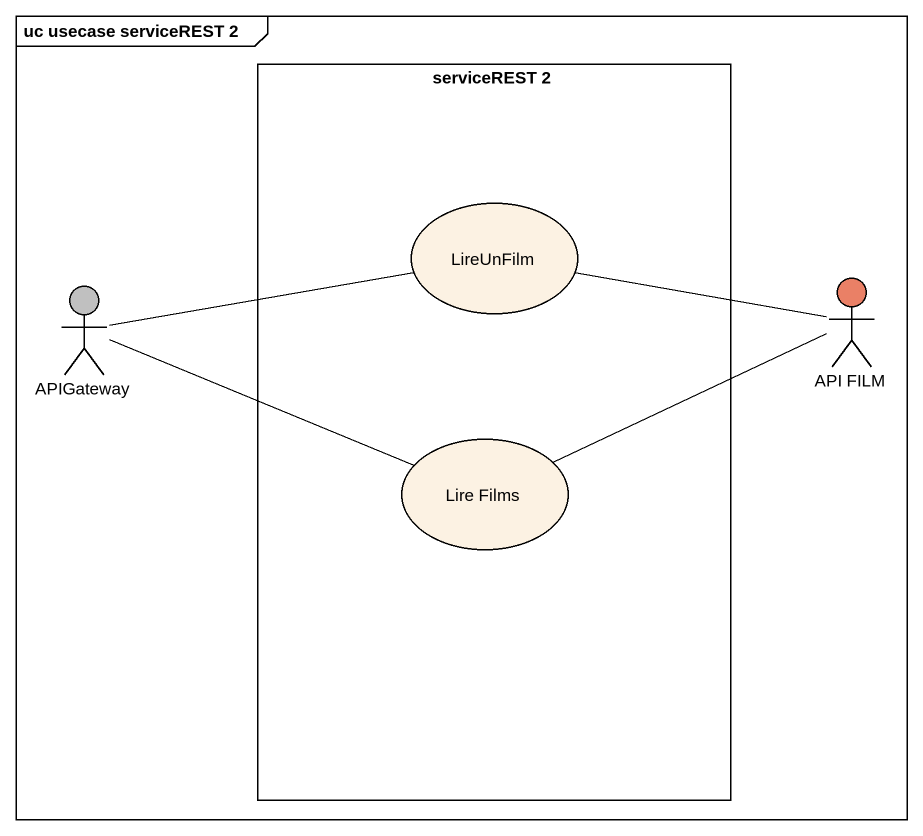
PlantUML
@startuml
mainframe uc usecase serviceREST 2
rectangle "serviceREST 2" as serviceREST_2 {
  usecase LireUnFilm
  usecase "Lire Films" as Lire_Films
}
actor APIGateway #C0C0C0
actor "API FILM" as API_FILM #EA8066
LireUnFilm -right- API_FILM
APIGateway -right- LireUnFilm
APIGateway -right- Lire_Films
Lire_Films -right- API_FILM
@enduml
